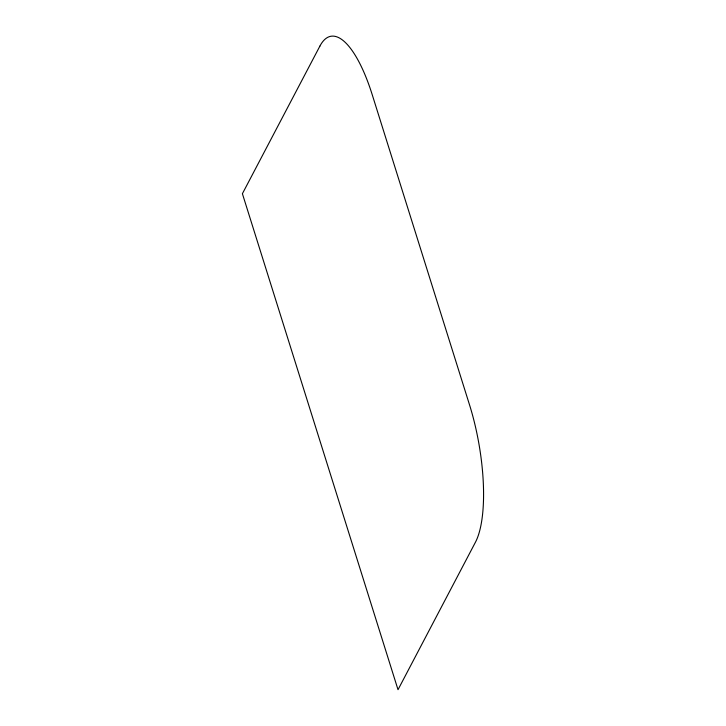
<?xml version="1.0" encoding="UTF-8"?>
<svg xmlns="http://www.w3.org/2000/svg" width="726" height="726" viewBox="0 0 726 726"><rect width="100%" height="100%" fill="white"/><g stroke="black" fill="none" stroke-linecap="round" stroke-linejoin="round"><path stroke-width="1.09" d="M319.867 46.155L242.402 193.697L398.02 689.7L475.476 542.159A104.435 33.06 80 0 0 469.54 404.899L372.284 94.897A104.435 33.06 80 0 0 319.867 46.155"/></g></svg>
